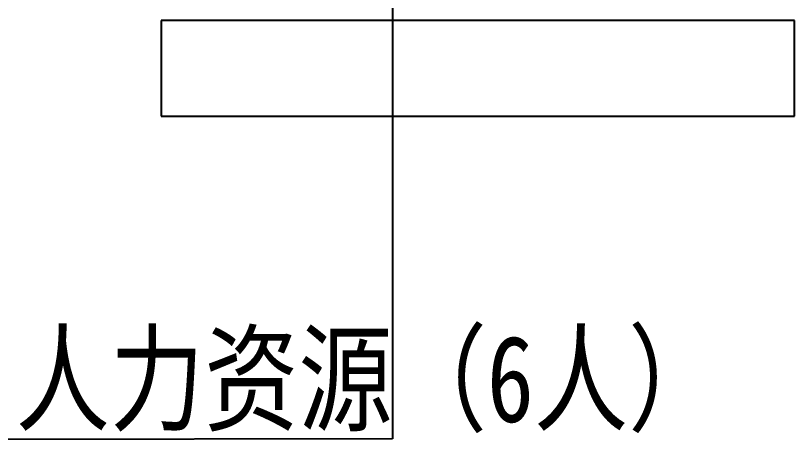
# Model space of a CAD drawing. Header units: inches. Extents: x 10 to 166961, y -47 to 131592.
# Drawn here: x 144545 to 148603, y 33442 to 35657 of the extents above; entities that cross this region are included whole.
import ezdxf

# ---------------------------------------------------------------- set-up
doc = ezdxf.new("R2010")
doc.units = ezdxf.units.IN
doc.header["$MEASUREMENT"] = 0
doc.layers.add('z', color=2, linetype='Continuous')
doc.layers.add('尺寸3', color=31, linetype='Continuous')
doc.styles.add('F', font='')
doc.styles.get('F').set_extended_font_data('SimHei')

msp = doc.modelspace()

# ---------------------------------------------------------------- linework, layer by layer
at = {"color": 2}
for p, q in [((146509.7, 35927.7), (146509.7, 33451)), ((146509.7, 33451), (141603, 33442))]:
    msp.add_line(p, q, dxfattribs=at)
at = {"layer": '尺寸3', "color": 252}
for p, q in [((148603.4, 35632), (145303.4, 35632)), ((145303.4, 35632), (145303.4, 35132)), ((148603.4, 35132), (148603.4, 35632)), ((145303.4, 35132), (145803.4, 35132)), ((145803.4, 35132), (145803.4, 35132)), ((145803.4, 35132), (148103.4, 35132)), ((148103.4, 35132), (148103.4, 35132)), ((148103.4, 35132), (148603.4, 35132))]:
    msp.add_line(p, q, dxfattribs=at)

# ---------------------------------------------------------------- texts
at = {"layer": 'z', "color": 252, "style": 'F', "width": 0.8}
msp.add_text('人力资源（6人）', height=450, dxfattribs=at).set_placement((144545.8, 33538.6))

doc.saveas('drawing.dxf')
